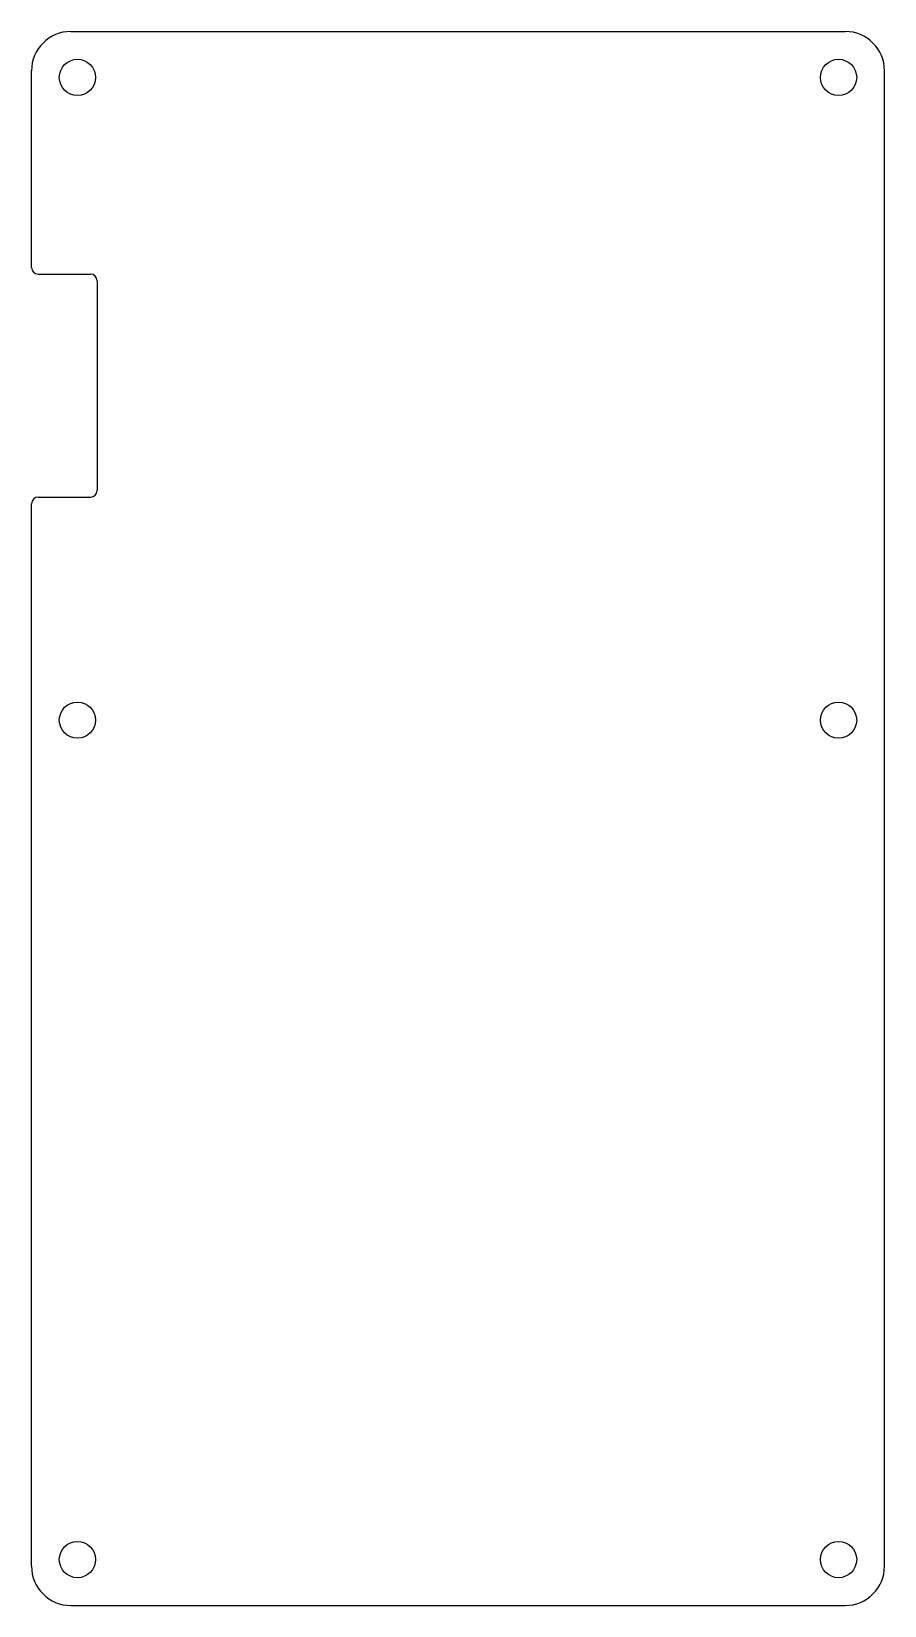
# Model space of a CAD drawing. Extents: x 0 to 65, y 0 to 120.
import ezdxf

# ---------------------------------------------------------------- set-up
doc = ezdxf.new("R2010")
doc.units = 0
doc.header["$MEASUREMENT"] = 0
doc.layers.add('VISIBLE', color=7, linetype='CONTINUOUS')

msp = doc.modelspace()

# ---------------------------------------------------------------- linework, layer by layer
at = {"layer": 'VISIBLE'}
for p, q in [((3, 120), (62, 120)), ((0, 102), (0, 117)), ((65, 3), (65, 117)), ((0.5, 101.5), (4.5, 101.5)), ((5, 101), (5, 85)), ((0, 3), (0, 84)), ((0.5, 84.5), (4.5, 84.5)), ((3, 0), (62, 0))]:
    msp.add_line(p, q, dxfattribs=at)
for centre in [(3.5, 116.5), (61.5, 116.5), (3.5, 67.5), (61.5, 67.5), (3.5, 3.5), (61.5, 3.5)]:
    msp.add_circle(centre, 1.38, dxfattribs=at)
for centre, radius, start, end in [((3, 117), 3, 90, 180), ((62, 117), 3, 0, 90), ((0.5, 102), 0.5, 180, 270), ((4.5, 101), 0.5, 0, 90), ((0.5, 84), 0.5, 90, 180), ((4.5, 85), 0.5, 270, 0), ((3, 3), 3, 180, 270), ((62, 3), 3, 270, 0)]:
    msp.add_arc(centre, radius, start, end, dxfattribs=at)

doc.saveas('drawing.dxf')
